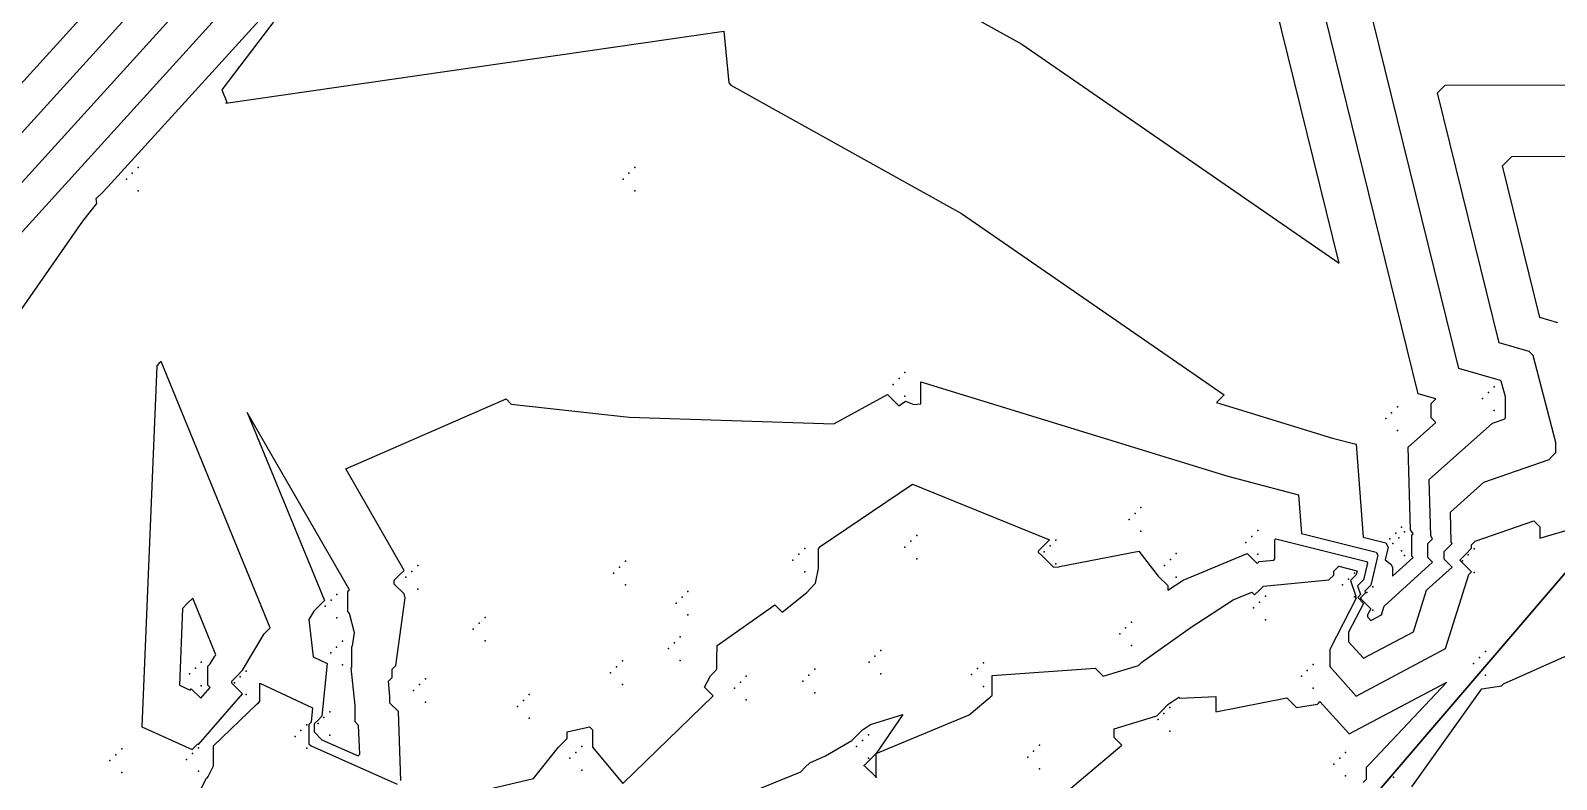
# Model space of a CAD drawing. Header units: metres. Extents: x 419582 to 423558, y 4805372 to 4807539.
# Drawn here: x 421780.12 to 421806, y 4806440.44 to 4806453.14 of the extents above; entities that cross this region are included whole.
import ezdxf

# ---------------------------------------------------------------- set-up
doc = ezdxf.new("R2010")
doc.units = ezdxf.units.M
for name, color, linetype in [('C-TINN', 4, 'Continuous'), ('C-TOPO-MAJR', 9, 'Continuous'), ('C-TOPO-MINR', 8, 'Continuous')]:
    doc.layers.add(name, color=color, linetype=linetype)

msp = doc.modelspace()

# ---------------------------------------------------------------- linework, layer by layer
at = {"color": 31, "lineweight": 30, "true_color": 0xffbd7a, "elevation": 1718.013}
msp.add_lwpolyline([(423449.834, 4807399.592), (423130.593, 4807500.114), (421950.92, 4806612.998), (421795.045, 4806430.988), (421305.015, 4806147.038), (421305.015, 4806147.038), (420630.083, 4805770.97), (419765.157, 4805549.54), (419617.356, 4805580.088)], dxfattribs=at)
at = {"layer": 'C-TINN', "color": 4, "linetype": 'Continuous', "lineweight": -3}
for p in [(421781.85, 4806450.72, 1787.28), (421781.95, 4806450.82, 1787.28), (421790.27, 4806450.72, 1787.67), (421790.37, 4806450.82, 1787.67), (421781.75, 4806450.62, 1787.28), (421790.17, 4806450.62, 1787.67), (421781.95, 4806450.42, 1787.28), (421790.37, 4806450.42, 1787.67), (421794.75, 4806447.14, 1787.94), (421794.85, 4806447.24, 1787.94), (421794.95, 4806447.34, 1787.94), (421804.94, 4806447.1, 1787.78), (421794.95, 4806446.94, 1787.94), (421804.74, 4806446.9, 1787.78), (421804.84, 4806447, 1787.78), (421803.2, 4806446.66, 1786.49), (421803.3, 4806446.76, 1786.49), (421804.94, 4806446.7, 1787.78), (421803.1, 4806446.56, 1786.49), (421803.3, 4806446.36, 1786.49), (421798.95, 4806445.05, 1788.83), (421798.75, 4806444.85, 1788.83), (421798.85, 4806444.95, 1788.83), (421795.15, 4806444.58, 1789.62), (421798.95, 4806444.65, 1788.83), (421800.83, 4806444.56, 1788.71), (421800.93, 4806444.66, 1788.71), (421803.17, 4806444.52, 1786.57), (421803.27, 4806444.62, 1786.57), (421803.32, 4806444.54, 1786.56), (421803.37, 4806444.72, 1786.57), (421803.42, 4806444.64, 1786.56), (421793.15, 4806444.26, 1788.9), (421793.25, 4806444.36, 1788.9), (421794.95, 4806444.38, 1789.62), (421795.05, 4806444.48, 1789.62), (421797.31, 4806444.3, 1788.97), (421797.41, 4806444.4, 1788.97), (421797.51, 4806444.5, 1788.97), (421799.55, 4806444.27, 1788.86), (421800.73, 4806444.46, 1788.71), (421800.93, 4806444.26, 1788.71), (421803.22, 4806444.44, 1786.56), (421803.37, 4806444.32, 1786.57), (421804.5, 4806444.25, 1790.13), (421804.6, 4806444.35, 1790.13), (421786.69, 4806444.07, 1788.25), (421790.11, 4806444.04, 1788.21), (421790.21, 4806444.14, 1788.21), (421793.05, 4806444.16, 1788.9), (421795.15, 4806444.18, 1789.62), (421797.51, 4806444.1, 1788.97), (421799.35, 4806444.07, 1788.86), (421799.45, 4806444.17, 1788.86), (421803.42, 4806444.24, 1786.56), (421804.4, 4806444.15, 1790.13), (421786.49, 4806443.87, 1788.25), (421786.59, 4806443.97, 1788.25), (421790.01, 4806443.94, 1788.21), (421790.21, 4806443.74, 1788.21), (421793.25, 4806443.96, 1788.9), (421799.55, 4806443.87, 1788.86), (421802.37, 4806443.74, 1790.25), (421802.47, 4806443.84, 1790.25), (421802.57, 4806443.94, 1790.25), (421804.6, 4806443.95, 1790.13), (421785.22, 4806443.48, 1786.77), (421785.32, 4806443.58, 1786.77), (421786.69, 4806443.67, 1788.25), (421791.17, 4806443.53, 1788.84), (421791.27, 4806443.63, 1788.84), (421801.06, 4806443.55, 1790.41), (421802.57, 4806443.54, 1790.25), (421802.68, 4806443.51, 1787.73), (421802.78, 4806443.61, 1787.73), (421802.88, 4806443.71, 1787.73), (421785.12, 4806443.38, 1786.77), (421791.07, 4806443.43, 1788.84), (421791.27, 4806443.23, 1788.84), (421800.86, 4806443.35, 1790.41), (421800.96, 4806443.45, 1790.41), (421802.88, 4806443.31, 1787.73), (421785.32, 4806443.18, 1786.77), (421787.63, 4806442.99, 1788.33), (421787.73, 4806443.09, 1788.33), (421787.83, 4806443.19, 1788.33), (421798.69, 4806443.01, 1789.61), (421798.79, 4806443.11, 1789.61), (421801.06, 4806443.15, 1790.41), (421785.414, 4806442.786, 1786.766), (421787.83, 4806442.79, 1788.33), (421791.04, 4806442.76, 1788.8), (421791.14, 4806442.86, 1788.8), (421798.59, 4806442.91, 1789.61), (421798.79, 4806442.71, 1789.61), (421785.214, 4806442.586, 1786.766), (421785.314, 4806442.686, 1786.766), (421790.16, 4806442.45, 1788.56), (421790.94, 4806442.66, 1788.8), (421791.14, 4806442.46, 1788.8), (421794.44, 4806442.53, 1789.6), (421794.54, 4806442.63, 1789.6), (421804.69, 4806442.51, 1790.87), (421804.79, 4806442.61, 1790.87), (421782.82, 4806442.23, 1789.27), (421782.92, 4806442.33, 1789.27), (421783.02, 4806442.43, 1789.27), (421783.68, 4806442.18, 1787.89), (421783.78, 4806442.28, 1787.89), (421785.414, 4806442.386, 1786.766), (421789.96, 4806442.25, 1788.56), (421790.06, 4806442.35, 1788.56), (421792.26, 4806442.19, 1789.16), (421793.32, 4806442.21, 1789.37), (421793.42, 4806442.31, 1789.37), (421794.34, 4806442.43, 1789.6), (421794.54, 4806442.23, 1789.6), (421796.08, 4806442.22, 1789.84), (421796.18, 4806442.32, 1789.84), (421796.28, 4806442.42, 1789.84), (421801.67, 4806442.19, 1790.87), (421801.77, 4806442.29, 1790.87), (421801.87, 4806442.39, 1790.87), (421804.59, 4806442.41, 1790.87), (421804.79, 4806442.21, 1790.87), (421783.02, 4806442.03, 1789.27), (421783.58, 4806442.08, 1787.89), (421786.62, 4806441.95, 1788.68), (421786.72, 4806442.05, 1788.68), (421786.82, 4806442.15, 1788.68), (421790.16, 4806442.05, 1788.56), (421792.06, 4806441.99, 1789.16), (421792.16, 4806442.09, 1789.16), (421793.22, 4806442.11, 1789.37), (421796.28, 4806442.02, 1789.84), (421801.87, 4806441.99, 1790.87), (421783.78, 4806441.88, 1787.89), (421786.82, 4806441.75, 1788.68), (421788.38, 4806441.68, 1788.59), (421788.48, 4806441.78, 1788.59), (421788.58, 4806441.88, 1788.59), (421792.26, 4806441.79, 1789.16), (421793.42, 4806441.91, 1789.37), (421799.44, 4806441.66, 1791.07), (421785.1, 4806441.49, 1786.28), (421785.2, 4806441.59, 1786.28), (421788.58, 4806441.48, 1788.59), (421799.24, 4806441.46, 1791.07), (421799.34, 4806441.56, 1791.07), (421784.61, 4806441.17, 1788.38), (421784.71, 4806441.27, 1788.38), (421784.81, 4806441.37, 1788.38), (421785, 4806441.39, 1786.28), (421785.2, 4806441.19, 1786.28), (421794.33, 4806441.2, 1790.08), (421799.44, 4806441.26, 1791.07), (421781.67, 4806440.96, 1787.47), (421782.97, 4806440.98, 1787.93), (421784.81, 4806440.97, 1788.38), (421789.37, 4806440.9, 1789.16), (421789.47, 4806441, 1789.16), (421794.13, 4806441, 1790.08), (421794.23, 4806441.1, 1790.08), (421797.13, 4806440.92, 1790.88), (421797.23, 4806441.02, 1790.88), (421802.42, 4806440.9, 1791.49), (421781.47, 4806440.76, 1787.47), (421781.57, 4806440.86, 1787.47), (421782.77, 4806440.78, 1787.93), (421782.87, 4806440.88, 1787.93), (421789.27, 4806440.8, 1789.16), (421794.26, 4806440.68, 1790), (421794.33, 4806440.8, 1790.08), (421794.36, 4806440.78, 1790), (421794.46, 4806440.88, 1790), (421797.03, 4806440.82, 1790.88), (421802.22, 4806440.7, 1791.49), (421802.32, 4806440.8, 1791.49), (421781.67, 4806440.56, 1787.47), (421782.97, 4806440.58, 1787.93), (421789.47, 4806440.6, 1789.16), (421794.46, 4806440.48, 1790), (421797.23, 4806440.62, 1790.88), (421802.42, 4806440.5, 1791.49), (421803.23, 4806440.48, 1790.49)]:
    msp.add_point(p, dxfattribs=at)
at = {"layer": 'C-TOPO-MAJR', "color": 9, "linetype": 'Continuous', "lineweight": -3, "flags": 128}
for points, elevation in [([(421771.241, 4806425.459), (421771.659, 4806427.223), (421771.659, 4806427.372), (421770.243, 4806429.185), (421769.459, 4806431.323), (421767.73, 4806432.388), (421767.73, 4806432.656), (421767.664, 4806432.722), (421767.697, 4806432.755), (421767.73, 4806432.788), (421767.784, 4806433.413), (421775.731, 4806444.828), (421777.649, 4806447.254), (421777.575, 4806447.94), (421777.669, 4806448.034), (421777.763, 4806448.128), (421811.605, 4806485.435)], 1785), ([(421806.02, 4806448.186), (421805.712, 4806448.275), (421805.078, 4806450.847), (421805.157, 4806450.925), (421805.236, 4806451.004), (421810.337, 4806451.012)], 1790), ([(421792.057, 4806440.11), (421793.183, 4806440.572), (421793.259, 4806440.647), (421793.335, 4806440.723), (421793.602, 4806440.839), (421794.05, 4806441.103), (421794.139, 4806441.191), (421794.227, 4806441.28), (421794.365, 4806441.372), (421794.913, 4806441.54), (421794.46, 4806440.88), (421794.36, 4806440.78), (421794.26, 4806440.68), (421794.46, 4806440.48), (421794.46, 4806440.88), (421796.037, 4806441.535), (421796.395, 4806441.835), (421796.411, 4806441.851), (421796.426, 4806441.866), (421796.426, 4806442.205), (421798.172, 4806442.33), (421798.311, 4806442.191), (421798.91, 4806442.376), (421798.937, 4806442.403), (421798.964, 4806442.43), (421799.799, 4806443.022), (421800.513, 4806443.488), (421800.829, 4806443.618), (421800.877, 4806443.569), (421800.953, 4806443.645), (421801.029, 4806443.721), (421802.136, 4806443.824), (421802.22, 4806443.908), (421802.22, 4806443.973), (421802.304, 4806444.057), (421802.611, 4806443.979), (421802.614, 4806443.974), (421802.601, 4806443.917), (421802.591, 4806443.907), (421802.501, 4806443.817), (421802.591, 4806443.547), (421802.581, 4806443.537), (421802.601, 4806443.517), (421802.15, 4806442.645), (421802.15, 4806442.356), (421802.602, 4806441.855), (421804.116, 4806442.659), (421804.507, 4806443.915), (421804.557, 4806443.961), (421804.364, 4806444.153), (421804.364, 4806444.168), (421804.461, 4806444.264), (421804.557, 4806444.361), (421804.555, 4806444.364), (421804.554, 4806444.422), (421804.619, 4806444.48), (421805.609, 4806444.828), (421805.713, 4806444.724), (421805.713, 4806444.532), (421806.755, 4806444.835)], 1790)]:
    msp.add_lwpolyline(points, dxfattribs=dict(at, elevation=elevation))
at = {"layer": 'C-TOPO-MINR', "color": 8, "linetype": 'Continuous', "lineweight": -3, "flags": 128}
for points, elevation in [([(421765.531, 4806432.681), (421770.45, 4806439.747), (421774.052, 4806444.301), (421773.913, 4806445.589), (421774.002, 4806445.677), (421774.091, 4806445.766), (421837.618, 4806515.799)], 1783), ([(421769.233, 4806425.908), (421769.505, 4806427.054), (421769.505, 4806427.291), (421768.586, 4806428.468), (421767.549, 4806431.295), (421766.592, 4806431.885), (421766.592, 4806432.212), (421766.555, 4806432.248), (421766.573, 4806432.266), (421766.592, 4806432.285), (421766.658, 4806433.047), (421773.09, 4806442.287), (421775.851, 4806445.777), (421775.744, 4806446.764), (421775.836, 4806446.855), (421775.927, 4806446.947), (421824.611, 4806500.617)], 1784), ([(421773.248, 4806425.009), (421773.814, 4806427.393), (421773.814, 4806427.454), (421771.9, 4806429.903), (421771.369, 4806431.351), (421768.869, 4806432.892), (421768.869, 4806433.101), (421768.773, 4806433.196), (421768.821, 4806433.244), (421768.869, 4806433.292), (421768.911, 4806433.78), (421778.371, 4806447.368), (421779.448, 4806448.73), (421779.406, 4806449.115), (421779.503, 4806449.212), (421779.599, 4806449.309), (421798.598, 4806470.253)], 1786), ([(421794.433, 4806454.301), (421796.932, 4806452.909), (421802.311, 4806449.195), (421800.684, 4806455.799)], 1786), ([(421770.037, 4806434.146), (421781.011, 4806449.909), (421781.246, 4806450.207), (421781.237, 4806450.291), (421781.337, 4806450.39), (421781.436, 4806450.489), (421785.592, 4806455.071), (421783.37, 4806452.135), (421783.452, 4806451.927), (421783.443, 4806451.918), (421783.434, 4806451.909), (421791.878, 4806453.13), (421791.961, 4806452.255), (421792, 4806452.216), (421795.91, 4806450.038), (421800.363, 4806446.964), (421800.298, 4806446.899), (421800.233, 4806446.834), (421802.196, 4806446.231), (421802.601, 4806446.124), (421802.72, 4806444.548), (421803.1, 4806444.452), (421803.142, 4806444.38), (421803.092, 4806444.165), (421803.188, 4806444.094), (421803.217, 4806444.041), (421803.217, 4806443.89), (421803.565, 4806444.204), (421803.541, 4806444.229), (421803.541, 4806444.58), (421803.553, 4806444.592), (421803.565, 4806444.604), (421803.519, 4806444.675), (421803.482, 4806446.078), (421803.948, 4806446.494), (421803.869, 4806446.573), (421803.869, 4806446.815), (421803.909, 4806446.855), (421803.948, 4806446.894), (421803.65, 4806446.98), (421801.783, 4806454.561)], 1787), ([(421786.405, 4806440.424), (421786.361, 4806441.591), (421786.218, 4806441.735), (421786.218, 4806441.848), (421786.192, 4806442.105), (421786.256, 4806442.169), (421786.256, 4806442.311), (421786.32, 4806442.376), (421786.475, 4806443.521), (421786.459, 4806443.587), (421786.292, 4806443.753), (421786.292, 4806443.821), (421786.375, 4806443.904), (421786.459, 4806443.987), (421785.468, 4806445.707), (421788.19, 4806446.893), (421788.276, 4806446.807), (421790.272, 4806446.582), (421793.741, 4806446.473), (421794.656, 4806446.966), (421794.844, 4806446.779), (421794.957, 4806446.856), (421795.099, 4806446.798), (421795.22, 4806446.813), (421795.22, 4806447.186), (421800.422, 4806445.586), (421801.624, 4806445.268), (421801.673, 4806444.614), (421802.937, 4806444.295), (421802.966, 4806444.245), (421802.847, 4806443.735), (421802.758, 4806443.645), (421802.747, 4806443.635), (421802.758, 4806443.603), (421802.668, 4806443.513), (421802.847, 4806443.335), (421802.793, 4806443.231), (421802.793, 4806443.196), (421802.847, 4806443.137), (421803.027, 4806443.233), (421803.073, 4806443.382), (421803.896, 4806444.123), (421803.815, 4806444.204), (421803.815, 4806444.442), (421803.856, 4806444.483), (421803.896, 4806444.523), (421803.864, 4806444.571), (421803.839, 4806445.526), (421804.908, 4806446.48), (421805.108, 4806446.55), (421805.118, 4806446.561), (421805.129, 4806446.571), (421805.129, 4806446.929), (421805.059, 4806447.196), (421805.047, 4806447.208), (421804.338, 4806447.412), (421802.881, 4806453.323)], 1788), ([(421787.283, 4806440.136), (421788.652, 4806440.455), (421789.076, 4806440.991), (421789.148, 4806441.063), (421789.22, 4806441.135), (421789.22, 4806441.247), (421789.601, 4806441.333), (421789.654, 4806441.28), (421789.654, 4806440.987), (421790.166, 4806440.373), (421791.7, 4806441.859), (421791.553, 4806442.006), (421791.651, 4806442.199), (421791.707, 4806442.254), (421791.762, 4806442.31), (421791.762, 4806442.488), (421791.765, 4806442.71), (421792.746, 4806443.402), (421792.869, 4806443.279), (421793.286, 4806443.609), (421793.42, 4806443.756), (421793.434, 4806443.77), (421793.486, 4806444.018), (421793.486, 4806444.363), (421793.5, 4806444.377), (421793.514, 4806444.391), (421795.076, 4806445.451), (421797.401, 4806444.504), (421797.306, 4806444.408), (421797.21, 4806444.313), (421797.21, 4806444.294), (421797.274, 4806444.235), (421797.468, 4806444.042), (421797.561, 4806444.044), (421797.565, 4806444.049), (421797.57, 4806444.054), (421798.915, 4806444.314), (421799.245, 4806443.891), (421799.408, 4806443.728), (421799.408, 4806443.653), (421799.668, 4806443.823), (421800.752, 4806444.271), (421800.918, 4806444.105), (421800.935, 4806444.122), (421800.952, 4806444.139), (421801.201, 4806444.162), (421801.22, 4806444.181), (421801.22, 4806444.506), (421801.239, 4806444.524), (421802.774, 4806444.137), (421802.79, 4806444.109), (421802.724, 4806443.826), (421802.674, 4806443.776), (421802.624, 4806443.726), (421802.674, 4806443.575), (421802.625, 4806443.525), (421802.724, 4806443.426), (421802.471, 4806442.938), (421802.471, 4806442.776), (421802.725, 4806442.496), (421803.572, 4806442.946), (421803.79, 4806443.649), (421804.226, 4806444.042), (421804.09, 4806444.178), (421804.09, 4806444.305), (421804.158, 4806444.373), (421804.226, 4806444.442), (421804.21, 4806444.467), (421804.196, 4806444.974), (421804.763, 4806445.48), (421805.87, 4806445.869), (421805.928, 4806445.927), (421805.986, 4806445.985), (421805.986, 4806446.153), (421805.599, 4806447.632), (421805.534, 4806447.697), (421805.025, 4806447.844), (421803.98, 4806452.085), (421804.045, 4806452.15), (421804.11, 4806452.215), (421812.524, 4806452.227)], 1789), ([(421803.541, 4806440.315), (421804.732, 4806441.977), (421805.065, 4806442.03), (421805.081, 4806442.046), (421805.096, 4806442.061), (421806.86, 4806442.85)], 1791), ([(421782.608, 4806439.482), (421783.11, 4806440.462), (421783.124, 4806440.476), (421783.137, 4806440.489), (421783.225, 4806440.672), (421783.225, 4806441.01), (421783.966, 4806441.721), (421783.989, 4806441.743), (421784.011, 4806441.766), (421784.011, 4806442.076), (421784.905, 4806441.656), (421784.881, 4806441.41), (421784.862, 4806441.392), (421784.844, 4806441.374), (421784.844, 4806441.046), (421784.881, 4806441.01), (421786.342, 4806440.361)], 1788), ([(421797.544, 4806440.106), (421798.626, 4806441.024), (421798.499, 4806441.151), (421798.499, 4806441.298), (421799.218, 4806441.52), (421799.314, 4806441.615), (421799.409, 4806441.71), (421799.591, 4806441.839), (421799.612, 4806441.818), (421800.22, 4806441.845), (421800.22, 4806441.586), (421801.426, 4806441.827), (421801.59, 4806441.663), (421801.943, 4806441.72), (421801.964, 4806441.74), (421801.985, 4806441.761), (421802.48, 4806441.214), (421804.135, 4806442.093), (421802.817, 4806440.694), (421802.768, 4806440.645), (421802.768, 4806440.441), (421802.719, 4806440.392)], 1791)]:
    msp.add_lwpolyline(points, dxfattribs=dict(at, elevation=elevation))
for points, elevation in [([(421783.719, 4806441.892), (421783.535, 4806442.076), (421783.535, 4806442.108), (421783.627, 4806442.2), (421783.719, 4806442.292), (421784.087, 4806442.913), (421784.138, 4806442.963), (421784.188, 4806443.014), (421782.337, 4806447.529), (421782.301, 4806447.493), (421782.265, 4806447.457), (421782.009, 4806441.334), (421782.867, 4806440.951), (421782.962, 4806441.045), (421782.973, 4806441.035), (421783.719, 4806441.892)], 1788), ([(421785.517, 4806443.641), (421785.533, 4806443.656), (421783.8, 4806446.665), (421785.108, 4806443.474), (421785.018, 4806443.383), (421784.927, 4806443.293), (421784.845, 4806443.154), (421784.915, 4806442.522), (421785.155, 4806442.41), (421785.066, 4806441.515), (421785.001, 4806441.449), (421784.935, 4806441.383), (421784.935, 4806441.246), (421785.066, 4806441.115), (421785.678, 4806440.843), (421785.705, 4806440.869), (421785.686, 4806441.358), (421785.626, 4806441.418), (421785.626, 4806441.698), (421785.561, 4806442.333), (421785.574, 4806442.345), (421785.574, 4806442.696), (421785.586, 4806442.708), (421785.615, 4806442.925), (421785.533, 4806443.256), (421785.502, 4806443.287), (421785.502, 4806443.625), (421785.517, 4806443.641)], 1787), ([(421783.169, 4806442.001), (421783.13, 4806442.04), (421783.13, 4806442.362), (421783.149, 4806442.381), (421783.169, 4806442.401), (421783.247, 4806442.533), (421783.258, 4806442.543), (421783.268, 4806442.554), (421782.875, 4806443.514), (421782.788, 4806443.428), (421782.702, 4806443.341), (421782.648, 4806442.039), (421782.83, 4806441.958), (421782.85, 4806441.978), (421783.01, 4806441.818), (421783.169, 4806442.001)], 1789)]:
    msp.add_lwpolyline(points, close=True, dxfattribs=dict(at, elevation=elevation))

doc.saveas('drawing.dxf')
